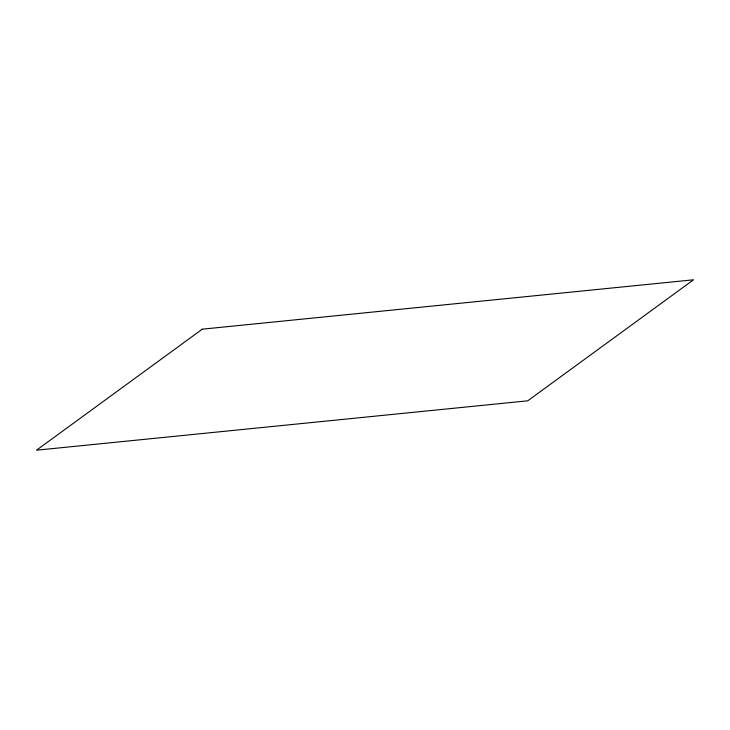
<?xml version="1.0" encoding="UTF-8"?>
<svg xmlns="http://www.w3.org/2000/svg" width="730" height="730" viewBox="0 0 730 730"><rect width="100%" height="100%" fill="white"/><g stroke="black" fill="none" stroke-linecap="round" stroke-linejoin="round"><path stroke-width="1.09" d="M202.274 329.184L36.5 450.2L527.726 400.816L693.5 279.8L202.274 329.184"/></g></svg>
